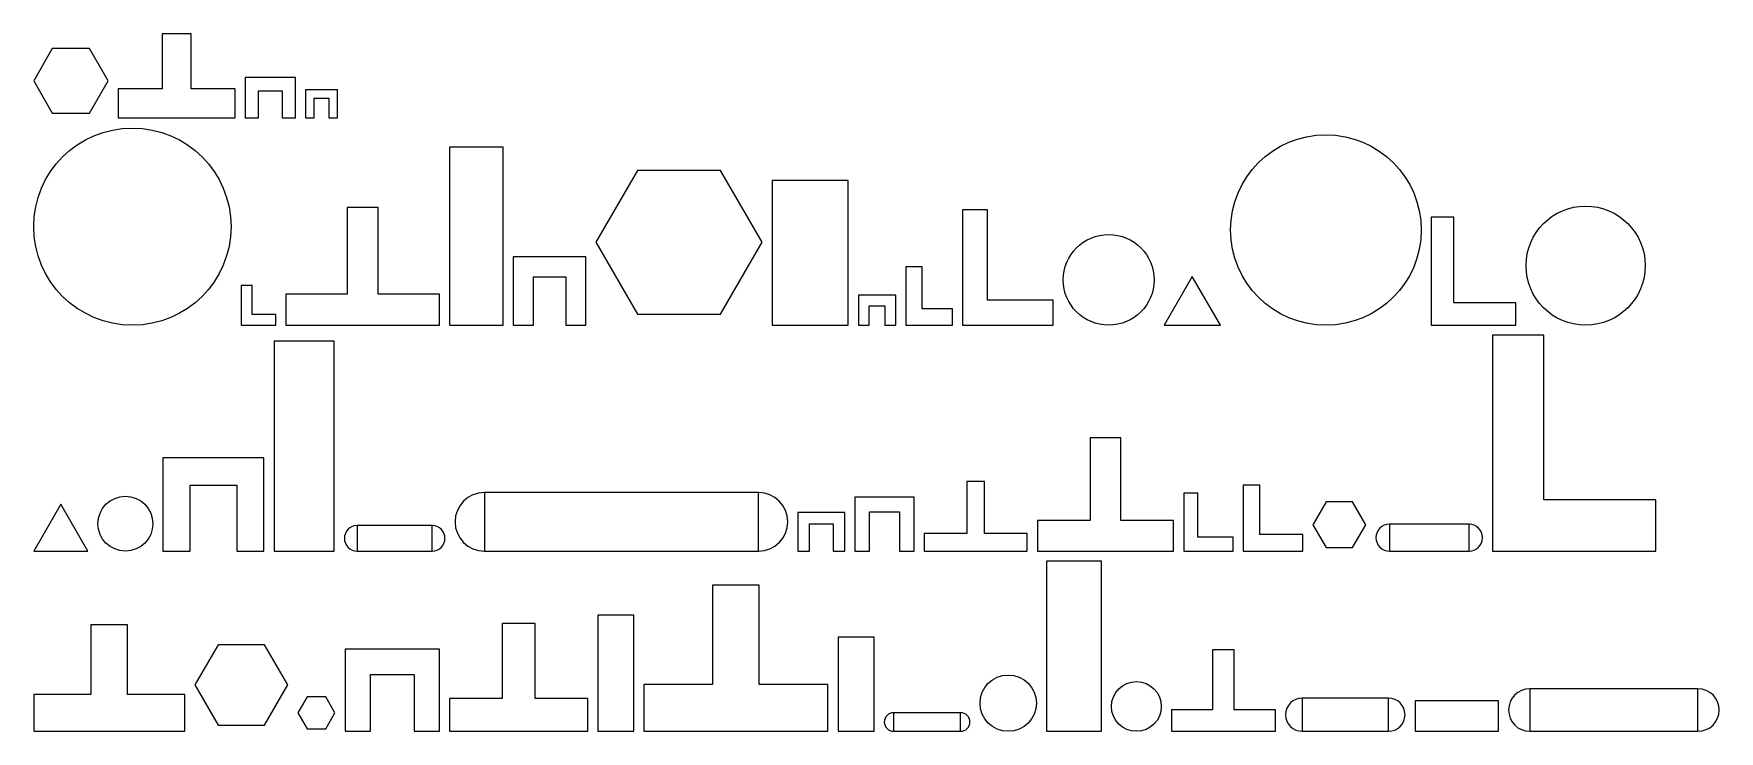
# Model space of a CAD drawing. Header units: millimetres. Extents: x 0 to 836, y 0 to 346.
import ezdxf

# ---------------------------------------------------------------- set-up
doc = ezdxf.new("R2010")
doc.units = ezdxf.units.MM

msp = doc.modelspace()

# ---------------------------------------------------------------- linework, layer by layer
for points in [[(41.93, 304.49), (99.86, 304.49), (99.86, 318.98), (78.14, 318.98), (78.14, 346.35), (63.65, 346.35), (63.65, 318.98), (41.93, 318.98), (41.93, 304.49)], [(36.93, 322.96), (27.7, 338.95), (9.23, 338.95), (0, 322.96), (9.23, 306.96), (27.7, 306.96)], [(104.86, 304.49), (111.44, 304.49), (111.44, 318.01), (123.22, 318.01), (123.22, 304.49), (129.8, 304.49), (129.8, 324.58), (104.86, 324.58), (104.86, 304.49)], [(134.8, 304.49), (139.05, 304.49), (139.05, 314.27), (146.45, 314.27), (146.45, 304.49), (150.7, 304.49), (150.7, 318.53), (134.8, 318.53), (134.8, 304.49)], [(206.24, 201.61), (232.86, 201.61), (232.86, 289.94), (206.24, 289.94), (206.24, 201.61)], [(361.3, 242.82), (340.7, 278.5), (299.5, 278.5), (278.89, 242.82), (299.5, 207.13), (340.7, 207.13)], [(366.3, 201.61), (404.04, 201.61), (404.04, 273.52), (366.3, 273.52), (366.3, 201.61)], [(125.08, 201.61), (201.24, 201.61), (201.24, 216.97), (170.84, 216.97), (170.84, 260.02), (155.48, 260.02), (155.48, 216.97), (125.08, 216.97), (125.08, 201.61)], [(460.72, 201.61), (505.66, 201.61), (505.66, 214.02), (473.12, 214.02), (473.12, 258.92), (460.72, 258.92), (460.72, 201.61)], [(693.17, 201.61), (735.18, 201.61), (735.18, 212.77), (704.32, 212.77), (704.32, 255.32), (693.17, 255.32), (693.17, 201.61)], [(237.86, 201.61), (247.84, 201.61), (247.84, 225.62), (263.91, 225.62), (263.91, 201.61), (273.89, 201.61), (273.89, 235.6), (237.86, 235.6), (237.86, 201.61)], [(432.56, 201.61), (455.72, 201.61), (455.72, 209.71), (440.65, 209.71), (440.65, 230.6), (432.56, 230.6), (432.56, 201.61)], [(560.69, 201.61), (588.61, 201.61), (574.65, 225.79)], [(102.88, 201.61), (120.08, 201.61), (120.08, 207), (108.27, 207), (108.27, 221.41), (102.88, 221.41), (102.88, 201.61)], [(409.04, 201.61), (414.43, 201.61), (414.43, 211.21), (422.17, 211.21), (422.17, 201.61), (427.56, 201.61), (427.56, 216.6), (409.04, 216.6), (409.04, 201.61)], [(119.19, 89.46), (149.07, 89.46), (149.07, 193.69), (119.19, 193.69), (119.19, 89.46)], [(723.6, 89.46), (804.59, 89.46), (804.59, 114.85), (749, 114.85), (749, 196.61), (723.6, 196.61), (723.6, 89.46)], [(497.79, 89.46), (565.38, 89.46), (565.38, 104.62), (539.16, 104.62), (539.16, 145.74), (524, 145.74), (524, 104.62), (497.79, 104.62), (497.79, 89.46)], [(64.1, 89.46), (77.59, 89.46), (77.59, 122.24), (100.7, 122.24), (100.7, 89.46), (114.19, 89.46), (114.19, 135.73), (64.1, 135.73), (64.1, 89.46)], [(223.53, 89.46), (359.53, 89.46), (359.53, 118.54), (223.53, 118.54)], [(441.7, 89.46), (492.79, 89.46), (492.79, 98.16), (471.59, 98.16), (471.59, 124.07), (462.89, 124.07), (462.89, 98.16), (441.7, 98.16), (441.7, 89.46)], [(570.38, 89.46), (594.87, 89.46), (594.87, 96.43), (577.35, 96.43), (577.35, 118.22), (570.38, 118.22), (570.38, 89.46)], [(599.87, 89.46), (629.5, 89.46), (629.5, 97.73), (608.15, 97.73), (608.15, 122.28), (599.87, 122.28), (599.87, 89.46)], [(0, 89.46), (26.87, 89.46), (13.43, 112.73)], [(407.25, 89.46), (414.58, 89.46), (414.58, 108.99), (429.37, 108.99), (429.37, 89.46), (436.7, 89.46), (436.7, 116.32), (407.25, 116.32), (407.25, 89.46)], [(660.74, 102.58), (654.18, 113.94), (641.06, 113.94), (634.5, 102.58), (641.06, 91.22), (654.18, 91.22)], [(160.42, 89.46), (197.64, 89.46), (197.64, 102.15), (160.42, 102.15)], [(379.07, 89.46), (384.77, 89.46), (384.77, 102.95), (396.55, 102.95), (396.55, 89.46), (402.25, 89.46), (402.25, 108.65), (379.07, 108.65), (379.07, 89.46)], [(672.42, 89.46), (711.92, 89.46), (711.92, 102.82), (672.42, 102.82)], [(502.36, 0), (529.57, 0), (529.57, 84.46), (502.36, 84.46), (502.36, 0)], [(302.68, 0), (393.93, 0), (393.93, 23.19), (359.9, 23.19), (359.9, 72.48), (336.71, 72.48), (336.71, 23.19), (302.68, 23.19), (302.68, 0)], [(0, 0), (74.95, 0), (74.95, 18.2), (46.57, 18.2), (46.57, 52.92), (28.37, 52.92), (28.37, 18.2), (0, 18.2), (0, 0)], [(206.31, 0), (274.86, 0), (274.86, 16.32), (248.74, 16.32), (248.74, 53.48), (232.42, 53.48), (232.42, 16.32), (206.31, 16.32), (206.31, 0)], [(279.86, 0), (297.68, 0), (297.68, 57.69), (279.86, 57.69), (279.86, 0)], [(126.05, 23.05), (114.53, 43.02), (91.47, 43.02), (79.95, 23.05), (91.47, 3.09), (114.53, 3.09)], [(398.93, 0), (416.88, 0), (416.88, 46.76), (398.93, 46.76), (398.93, 0)], [(154.41, 0), (167.07, 0), (167.07, 28.15), (188.65, 28.15), (188.65, 0), (201.31, 0), (201.31, 40.81), (154.41, 40.81), (154.41, 0)], [(564.28, 0), (615.89, 0), (615.89, 10.71), (595.44, 10.71), (595.44, 40.43), (584.73, 40.43), (584.73, 10.71), (564.28, 10.71), (564.28, 0)], [(149.41, 9.18), (144.82, 17.13), (135.64, 17.13), (131.05, 9.18), (135.64, 1.23), (144.82, 1.23)], [(742.1, 0), (825.46, 0), (825.46, 21.15), (742.1, 21.15)], [(426.5, 0), (459.76, 0), (459.76, 9.25), (426.5, 9.25)], [(629.14, 0), (671.91, 0), (671.91, 16.49), (629.14, 16.49)], [(685.15, 0), (726.53, 0), (726.53, 15.13), (685.15, 15.13), (685.15, 0)]]:
    msp.add_lwpolyline(points, close=True)
for centre, radius in [((48.94, 250.55), 48.94), ((640.89, 248.89), 47.28), ((769.75, 231.19), 29.57), ((533.18, 224.13), 22.52), ((45.48, 103.08), 13.62), ((483.37, 13.98), 13.98), ((546.92, 12.35), 12.35)]:
    msp.add_circle(centre, radius)
for centre, radius, start, end in [((223.53, 104), 14.54, 90, 270), ((359.53, 104), 14.54, 270, 90), ((160.42, 95.8), 6.35, 90, 270), ((197.64, 95.8), 6.35, 270, 90), ((672.42, 96.14), 6.68, 90, 270), ((711.92, 96.14), 6.68, 270, 90), ((742.1, 10.58), 10.58, 90, 270), ((825.46, 10.58), 10.58, 270, 90), ((426.5, 4.62), 4.62, 90, 270), ((459.76, 4.62), 4.62, 270, 90), ((629.14, 8.24), 8.24, 90, 270), ((671.91, 8.24), 8.24, 270, 90)]:
    msp.add_arc(centre, radius, start, end)

doc.saveas('drawing.dxf')
